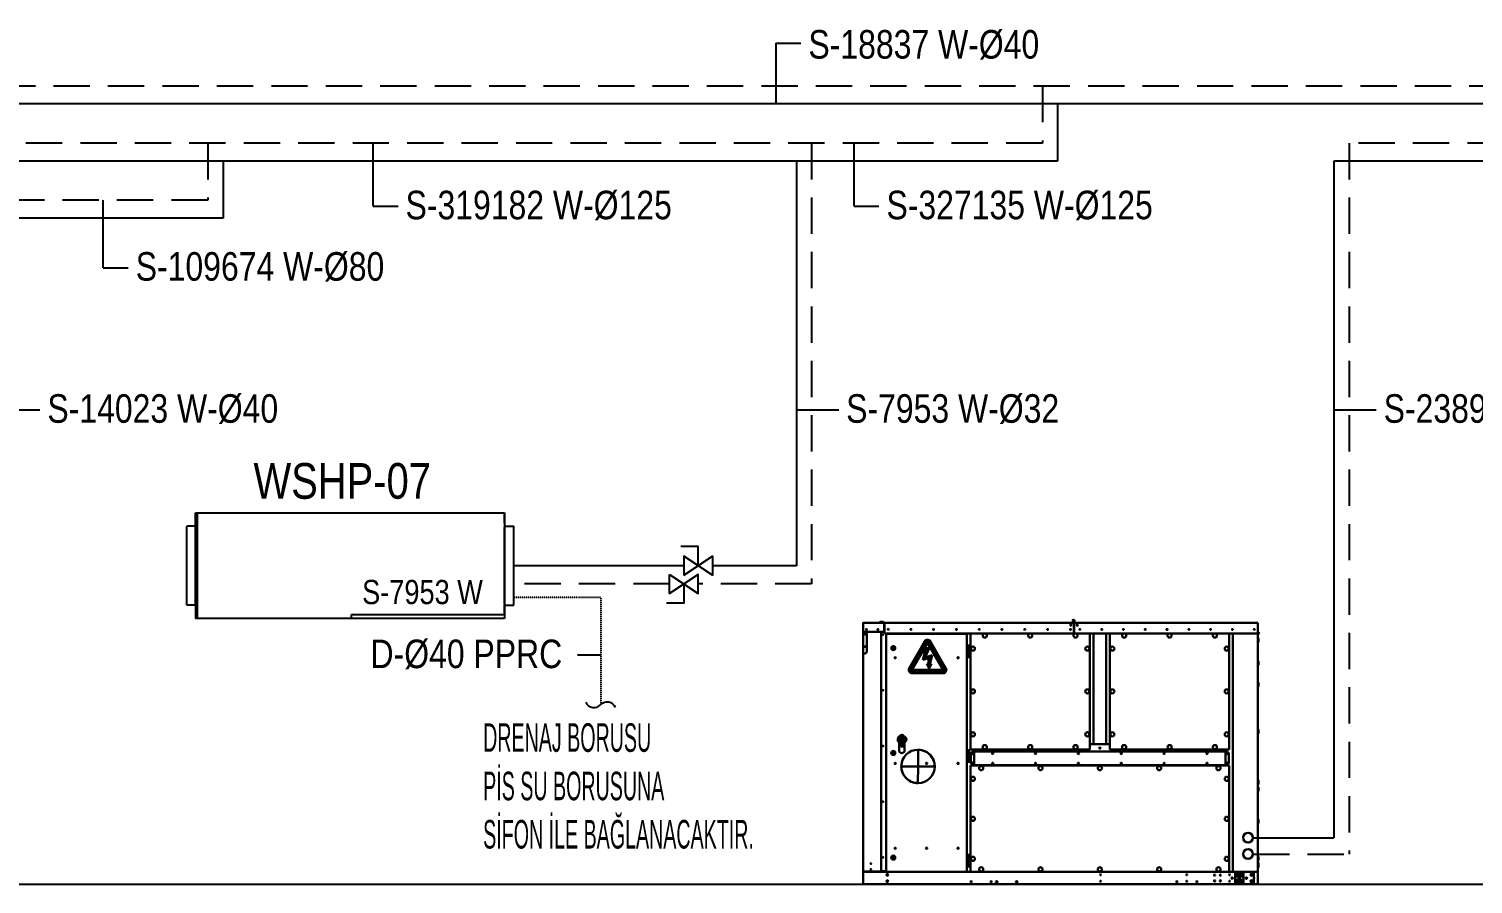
# Model space of a CAD drawing. Header units: centimetres. Extents: x 221889 to 261255, y -30032 to -21832.
# Drawn here: x 235938 to 236948, y -27625 to -27026 of the extents above; entities that cross this region are included whole.
import ezdxf
from ezdxf.enums import TextEntityAlignment as Align

# ---------------------------------------------------------------- set-up
doc = ezdxf.new("R2010")
doc.units = ezdxf.units.CM
doc.header["$LTSCALE"] = 0.2
doc.linetypes.add('DASHEDX2', pattern=[38.1, 25.4, -12.7])
doc.linetypes.add('Hidden', pattern=[0.714375, 0.47625, -0.238125])
doc.layers.get('0').update_dxf_attribs({"color": 252})
for name, color, linetype, lineweight in [('T-CIHAZ', 101, 'Continuous', 30), ('T-DRENAJ', 40, 'Hidden', 30), ('T-STEXT', 181, 'Continuous', 15), ('T-VANA', 135, 'Continuous', 25), ('T-WSHP-BORUSU', 30, 'Continuous', 30)]:
    doc.layers.add(name, color=color, linetype=linetype, lineweight=lineweight)
for name, color, linetype in [('T-DTEXT', 9, 'Continuous'), ('T-FC', 150, 'Continuous'), ('T-FC-NUMARA', 62, 'Continuous'), ('T-SOGUTMA-TOPLAMA', 120, 'Continuous'), ('T-TEXT', 85, 'Continuous')]:
    doc.layers.add(name, color=color, linetype=linetype)
doc.styles.add('ARIAL', font='arial.ttf')
doc.styles.add('GKM', font='ARIALN.TTF', dxfattribs={"width": 0.6, "height": 20})
doc.styles.add('LUCIDASANS', font='arial.ttf', dxfattribs={"width": 0.8})

# ---------------------------------------------------------------- blocks, each defined once
blk = doc.blocks.new('FANCOIL-DWD')
at = {"linetype": 'ByBlock', "ltscale": 100}
for p, q in [((-108.1, -71.5), (-108.1, -7)), ((-108.1, -7), (108.1, -7)), ((-106.8, -80.9), (-106.8, -7)), ((108.1, -7), (108.1, -80.9)), ((108.1, -14.1), (108.1, -7.7)), ((-114.3, -71.5), (-114.3, -16.4)), ((-108.1, -16.4), (-114.3, -16.4)), ((-114.3, -69.1), (-114.3, -18.8)), ((108.1, -16.4), (114.6, -16.4)), ((108.1, -71), (108.1, -16.9)), ((114.6, -71.5), (114.6, -16.4)), ((-108.1, -71.5), (-114.3, -71.5)), ((-108.1, -71.5), (-108.1, -80.9)), ((0.9, -80.9), (0.9, -78.2)), ((0.9, -78.2), (108.1, -78.2)), ((108.1, -78), (108.1, -71.5)), ((108.1, -71.5), (114.6, -71.5)), ((108.1, -80.9), (-108.1, -80.9))]:
    blk.add_line(p, q, dxfattribs=at)
blk = doc.blocks.new('Z1')
at = {"linetype": 'Continuous'}
blk.add_lwpolyline([(-5, 0), (-5, 6.7), (-11.1, 6.7)], dxfattribs=at)
blk.add_lwpolyline([(-10, -3.33), (0, 3.33), (0, -3.33), (-10, 3.33)], close=True, dxfattribs=at)
blk = doc.blocks.new('A$Cd0d47da3')
at = {"color": 252, "linetype": 'Continuous'}
for p, q in [((-2760, 1766), (-2760, 1830)), ((-2614, 1830), (-2760, 1830)), ((-2642, 1836), (-2646, 1830)), ((-2622, 1836), (-2642, 1836)), ((-2622, 1836), (-2617, 1830)), ((-2614, 1766), (-2614, 1830)), ((-2612, 1761), (-2612, 1830)), ((-1286, 1830), (-2612, 1830)), ((-1335, 1830), (-1335, 1830)), ((-1335, 1830), (-1288, 1830)), ((-1299, 1849), (-1287, 1851)), ((-1298, 1848), (-1299, 1849)), ((-1298, 1848), (-1287, 1850)), ((-1294, 1839), (-1294, 1845)), ((-1294, 1845), (-1288, 1845)), ((-1294, 1839), (-1288, 1839)), ((-1289, 1849), (-1289, 1851)), ((-1287, 1846), (-1287, 1832)), ((-1286, 1846), (-1287, 1846)), ((-1286, 1846), (-1286, 1832)), ((-1286, 1844), (-1285, 1844)), ((-1286, 1839), (-1285, 1839)), ((-1286, 1754), (-1286, 1830)), ((-1286, 1830), (-1285, 1830)), ((-1286, 1829), (-1285, 1829)), ((-1286, 1828), (-1285, 1828)), ((-1285, 1832), (-1285, 1848)), ((-1285, 1754), (-1285, 1830)), ((1, 1830), (-1285, 1830)), ((-1283, 1848), (-1283, 1832)), ((-1283, 1837), (-1283, 1846)), ((-1283, 1846), (-1283, 1846)), ((-1283, 1837), (-1283, 1837)), ((-1283, 1830), (-1235, 1830)), ((-1282, 1840), (-1282, 1844)), ((-1235, 1830), (-1235, 1830)), ((1, 1761), (1, 1830)), ((-2760, 1818), (-2761, 1818)), ((-2761, 1611), (-2761, 1818)), ((-2735, 1766), (-2760, 1766)), ((-2760, 1766), (-2614, 1766)), ((-2735, 1624), (-2735, 1766)), ((-2635, 90), (-2635, 1766)), ((-2620, 1746), (-2620, 1747)), ((-2614, 1790), (-2614, 1790)), ((-2614, 1789), (-2612, 1789)), ((-2612, 1778), (-2614, 1780)), ((-2612, 1762), (-2603, 1755)), ((-2603, 1754), (-2612, 1761)), ((-2603, 1755), (-2603, 1754)), ((-1286, 1755), (-2603, 1755)), ((-1286, 1754), (-2603, 1754)), ((-2600, 85), (-2600, 1752)), ((-2600, 1752), (-2035, 1752)), ((-2597, 1754), (-2597, 1752)), ((-2597, 1749), (-2597, 1752)), ((-2576, 1754), (-2576, 1752)), ((-2061, 1752), (-2061, 1754)), ((-2040, 1752), (-2040, 1754)), ((-2038, 1752), (-2038, 1749)), ((-2035, 1752), (-2035, 85)), ((-2010, 942), (-2010, 1754)), ((-2010, 1754), (-2007, 1754)), ((-1286, 1805), (-1285, 1805)), ((-1286, 1803), (-1285, 1803)), ((-1285, 1766), (-1286, 1766)), ((-1286, 1757), (-1285, 1757)), ((-8, 1755), (-1285, 1755)), ((-8, 1754), (-1285, 1754)), ((-1178, 1754), (-1175, 1754)), ((-1175, 942), (-1175, 1754)), ((-1150, 981), (-1150, 1754)), ((-1060, 1754), (-1060, 981)), ((-1035, 1754), (-1032, 1754)), ((-1035, 942), (-1035, 1754)), ((-203, 1754), (-200, 1754)), ((-200, 942), (-200, 1754)), ((-175, 86), (-175, 1754)), ((-8, 1755), (1, 1762)), ((1, 1761), (-8, 1754)), ((-8, 1755), (-8, 1754)), ((0, 85), (0, 1760)), ((4, 1721), (0, 1721)), ((11, 1754), (1, 1763)), ((2, 1765), (12, 1755)), ((5, 1762), (4, 1761)), ((4, 1721), (4, 1693)), ((5, 1720), (4, 1721)), ((5, 1720), (5, 1695)), ((5, 1719), (5, 1695)), ((12, 1755), (11, 1754)), ((-2745, 1614), (-2735, 1624)), ((-2555, 1654), (-2557, 1654)), ((-2557, 1650), (-2555, 1650)), ((-2543, 1654), (-2545, 1654)), ((-2545, 1650), (-2543, 1650)), ((-2442, 1497), (-2319, 1709)), ((-2322, 1707), (-2442, 1500)), ((-2441, 1492), (-2314, 1710)), ((-2317, 1710), (-2441, 1494)), ((-2441, 1505), (-2326, 1705)), ((-2312, 1711), (-2440, 1490)), ((-2439, 1510), (-2330, 1700)), ((-2438, 1489), (-2311, 1710)), ((-2311, 1706), (-2435, 1491)), ((-2432, 1492), (-2311, 1703)), ((-2311, 1699), (-2429, 1494)), ((-2426, 1496), (-2311, 1696)), ((-2311, 1692), (-2423, 1498)), ((-2420, 1499), (-2311, 1689)), ((-2322, 1653), (-2343, 1570)), ((-2343, 1573), (-2315, 1653)), ((-2313, 1653), (-2341, 1573)), ((-2338, 1576), (-2312, 1653)), ((-2317, 1653), (-2336, 1597)), ((-2310, 1653), (-2335, 1579)), ((-2332, 1581), (-2308, 1653)), ((-2306, 1653), (-2330, 1584)), ((-2330, 1620), (-2319, 1653)), ((-2300, 1653), (-2327, 1587)), ((-2326, 1589), (-2304, 1653)), ((-2321, 1653), (-2324, 1644)), ((-2300, 1653), (-2322, 1653)), ((-2302, 1653), (-2315, 1615)), ((-2311, 1710), (-2183, 1489)), ((-2186, 1491), (-2311, 1706)), ((-2311, 1703), (-2189, 1492)), ((-2192, 1494), (-2311, 1699)), ((-2311, 1696), (-2195, 1496)), ((-2198, 1498), (-2311, 1692)), ((-2311, 1689), (-2201, 1499)), ((-2181, 1490), (-2309, 1711)), ((-2307, 1710), (-2181, 1492)), ((-2180, 1494), (-2305, 1710)), ((-2305, 1640), (-2301, 1653)), ((-2302, 1709), (-2179, 1497)), ((-2179, 1500), (-2299, 1707)), ((-2295, 1705), (-2180, 1505)), ((-2292, 1700), (-2182, 1510)), ((-2020, 1671), (-2035, 1672)), ((-2035, 1631), (-2019, 1631)), ((-2031, 1591), (-2031, 1630)), ((-2019, 1670), (-2019, 1632)), ((-2018, 1591), (-2018, 1630)), ((4, 1693), (0, 1693)), ((5, 1695), (4, 1693)), ((-2760, 1614), (-2745, 1614)), ((-2343, 1571), (-2303, 1583)), ((-2343, 1570), (-2305, 1581)), ((-2299, 1586), (-2341, 1573)), ((-2338, 1576), (-2295, 1589)), ((-2292, 1592), (-2335, 1579)), ((-2333, 1581), (-2288, 1595)), ((-2284, 1598), (-2330, 1584)), ((-2327, 1587), (-2278, 1603)), ((-2327, 1587), (-2280, 1601)), ((-2316, 1543), (-2300, 1510)), ((-2305, 1538), (-2316, 1543)), ((-2300, 1514), (-2313, 1542)), ((-2311, 1540), (-2300, 1518)), ((-2300, 1522), (-2308, 1539)), ((-2306, 1538), (-2300, 1526)), ((-2305, 1538), (-2299, 1586)), ((-2301, 1585), (-2305, 1551)), ((-2305, 1565), (-2303, 1583)), ((-2305, 1582), (-2305, 1579)), ((-2305, 1538), (-2305, 1581)), ((-2300, 1530), (-2304, 1538)), ((-2297, 1588), (-2303, 1538)), ((-2302, 1538), (-2300, 1534)), ((-2301, 1538), (-2295, 1589)), ((-2293, 1591), (-2300, 1538)), ((-2300, 1510), (-2283, 1543)), ((-2300, 1514), (-2286, 1542)), ((-2288, 1540), (-2300, 1518)), ((-2300, 1522), (-2291, 1539)), ((-2294, 1538), (-2300, 1526)), ((-2300, 1530), (-2296, 1538)), ((-2298, 1538), (-2300, 1534)), ((-2298, 1538), (-2291, 1593)), ((-2289, 1594), (-2296, 1538)), ((-2294, 1538), (-2278, 1603)), ((-2294, 1538), (-2287, 1596)), ((-2283, 1543), (-2294, 1538)), ((-2285, 1597), (-2291, 1550)), ((-2288, 1564), (-2283, 1599)), ((-2281, 1600), (-2284, 1578)), ((-2281, 1592), (-2279, 1602)), ((-2030, 1590), (-2019, 1590)), ((0, 1561), (4, 1561)), ((4, 1561), (0, 1561)), ((4, 1533), (0, 1533)), ((4, 1561), (5, 1559)), ((5, 1560), (4, 1561)), ((4, 1561), (4, 1533)), ((5, 1534), (4, 1533)), ((5, 1560), (5, 1559)), ((5, 1559), (5, 1534)), ((5, 1559), (5, 1535)), ((-2438, 1489), (-2183, 1489)), ((-2183, 1487), (-2438, 1487)), ((-2437, 1485), (-2184, 1485)), ((-2186, 1491), (-2435, 1491)), ((-2186, 1484), (-2435, 1484)), ((-2433, 1482), (-2188, 1482)), ((-2432, 1492), (-2189, 1492)), ((-2191, 1480), (-2430, 1480)), ((-2192, 1494), (-2429, 1494)), ((-2426, 1496), (-2195, 1496)), ((-2426, 1478), (-2195, 1478)), ((-2198, 1498), (-2423, 1498)), ((-2420, 1499), (-2201, 1499)), ((-2420, 1499), (-2201, 1499)), ((-2420, 1477), (-2201, 1477)), ((1, 1418), (0, 1418)), ((1, 1418), (1, 1411)), ((-2620, 1356), (-2620, 1357)), ((1, 1413), (0, 1413)), ((0, 1411), (4, 1411)), ((4, 1383), (0, 1383)), ((1, 1378), (0, 1378)), ((1, 1383), (4, 1383)), ((1, 1383), (1, 1378)), ((4, 1411), (5, 1410)), ((4, 1411), (4, 1383)), ((5, 1385), (4, 1383)), ((4, 1383), (5, 1384)), ((5, 1410), (5, 1385)), ((5, 1409), (5, 1385)), ((5, 1385), (5, 1384)), ((-2510, 1012), (-2510, 1010)), ((-2501, 1042), (-2501, 1040)), ((-2501, 1042), (-2501, 1040)), ((-2501, 1041), (-2501, 1041)), ((-2501, 1041), (-2501, 1040)), ((-2500, 1043), (-2500, 1042)), ((-2500, 1043), (-2500, 1043)), ((-2500, 1040), (-2500, 1042)), ((-2500, 1041), (-2500, 1040)), ((-2500, 1041), (-2500, 1040)), ((-2500, 1041), (-2500, 1041)), ((-2498, 1027), (-2500, 1032)), ((-2499, 1043), (-2499, 1043)), ((-2499, 1041), (-2499, 1040)), ((-2499, 1041), (-2499, 1041)), ((-2498, 964), (-2498, 1028)), ((-2497, 1044), (-2497, 1043)), ((-2497, 1044), (-2497, 1043)), ((-2497, 1041), (-2497, 1041)), ((-2497, 1041), (-2497, 1041)), ((-2496, 1044), (-2496, 1043)), ((-2496, 1041), (-2496, 1043)), ((-2496, 1043), (-2496, 1043)), ((-2496, 1042), (-2496, 1041)), ((-2496, 1042), (-2496, 1041)), ((-2495, 1044), (-2495, 1042)), ((-2495, 1043), (-2495, 1042)), ((-2495, 1042), (-2495, 1043)), ((-2495, 1043), (-2495, 1043)), ((-2493, 1042), (-2493, 1044)), ((-2492, 1042), (-2492, 1044)), ((-2488, 1043), (-2488, 1043)), ((-2487, 1044), (-2487, 1044)), ((-2486, 1044), (-2486, 1041)), ((-2485, 1044), (-2485, 1041)), ((-2483, 1027), (-2481, 1032)), ((-2482, 964), (-2482, 1028)), ((-2481, 1042), (-2481, 1041)), ((-2480, 1043), (-2480, 1042)), ((-2471, 1010), (-2471, 1012)), ((-2461, 1020), (-2462, 1020)), ((-2462, 1020), (-2460, 1020)), ((-2460, 1020), (-2462, 1020)), ((-2461, 1019), (-2462, 1019)), ((-2461, 1019), (-2462, 1019)), ((-2460, 1021), (-2461, 1021)), ((-2461, 1021), (-2460, 1021)), ((-2461, 1021), (-2461, 1021)), ((-2461, 1020), (-2461, 1020)), ((-2461, 1018), (-2461, 1018)), ((-2461, 1017), (-2461, 1017)), ((-2460, 1016), (-2461, 1016)), ((-2461, 1016), (-2461, 1016)), ((-2461, 1015), (-2459, 1015)), ((-2460, 1015), (-2461, 1015)), ((-2461, 1013), (-2458, 1013)), ((-2461, 1012), (-2458, 1012)), ((-2459, 1020), (-2460, 1020)), ((-2459, 1015), (-2460, 1015)), ((-2460, 1014), (-2459, 1014)), ((-2459, 1014), (-2460, 1014)), ((-2460, 1014), (-2460, 1014)), ((-2459, 1019), (-2459, 1019)), ((-2459, 1018), (-2459, 1018)), ((-2458, 1017), (-2459, 1017)), ((-2458, 1016), (-2459, 1016)), ((-2458, 1015), (-2459, 1015)), ((-2459, 1015), (-2459, 1015)), ((-2459, 1014), (-2459, 1014)), ((-2458, 1011), (-2459, 1011)), ((0, 1082), (4, 1082)), ((4, 1082), (0, 1082)), ((4, 1054), (0, 1054)), ((4, 1082), (5, 1080)), ((5, 1081), (4, 1082)), ((4, 1082), (4, 1054)), ((5, 1055), (4, 1054)), ((5, 1081), (5, 1080)), ((5, 1080), (5, 1055)), ((5, 1080), (5, 1056)), ((-2620, 966), (-2620, 967)), ((-2555, 920), (-2557, 920)), ((-2557, 917), (-2555, 917)), ((-2543, 920), (-2545, 920)), ((-2545, 917), (-2543, 917)), ((-2510, 1010), (-2510, 937)), ((-2498, 964), (-2482, 964)), ((-2471, 1010), (-2471, 937)), ((-2458, 1007), (-2461, 1007)), ((-2459, 1006), (-2461, 1006)), ((-2377, 940), (-2377, 824)), ((-2377, 940), (-2377, 824)), ((-2020, 937), (-2035, 939)), ((-2019, 936), (-2019, 899)), ((-2007, 945), (-2010, 945)), ((-1175, 942), (-2010, 942)), ((-1999, 926), (-2008, 917)), ((-2008, 844), (-2008, 917)), ((-1999, 926), (-1984, 926)), ((-1998, 914), (-1998, 911)), ((-1985, 942), (-1985, 926)), ((-1984, 928), (-1984, 942)), ((-1984, 928), (-225, 928)), ((-1984, 928), (-1984, 926)), ((-1984, 834), (-1984, 926)), ((-1175, 945), (-1178, 945)), ((-1175, 980), (-1149, 980)), ((-1061, 980), (-1149, 980)), ((-1149, 980), (-1149, 980)), ((-1061, 980), (-1061, 980)), ((-1061, 980), (-1035, 980)), ((-1032, 945), (-1035, 945)), ((-200, 942), (-1035, 942)), ((-225, 942), (-225, 928)), ((-225, 926), (-225, 942)), ((-225, 928), (-225, 926)), ((-225, 926), (-211, 926)), ((-225, 926), (-225, 834)), ((-202, 917), (-211, 926)), ((-200, 945), (-203, 945)), ((-202, 917), (-202, 844)), ((-2377, 824), (-2494, 824)), ((-2377, 824), (-2494, 824)), ((-2377, 824), (-2378, 707)), ((-2377, 824), (-2378, 707)), ((-2377, 824), (-2261, 823)), ((-2377, 824), (-2261, 823)), ((-2035, 898), (-2019, 898)), ((-2031, 858), (-2031, 897)), ((-2030, 857), (-2019, 857)), ((-2018, 858), (-2018, 897)), ((-2010, 830), (-200, 830)), ((-2010, 85), (-2010, 830)), ((-2010, 827), (-2007, 827)), ((-2008, 844), (-1999, 834)), ((-1999, 834), (-1984, 834)), ((-1998, 850), (-1998, 847)), ((-1985, 834), (-1985, 830)), ((-1984, 833), (-1984, 834)), ((-225, 833), (-1984, 833)), ((-1984, 830), (-1984, 833)), ((-1983, 834), (-1983, 833)), ((-1983, 833), (-226, 833)), ((-226, 834), (-226, 833)), ((-211, 834), (-225, 834)), ((-225, 833), (-225, 834)), ((-225, 830), (-225, 834)), ((-225, 830), (-225, 833)), ((-211, 834), (-202, 844)), ((-203, 827), (-200, 827)), ((-200, 85), (-200, 830)), ((4, 727), (0, 727)), ((5, 726), (4, 727)), ((4, 727), (4, 699)), ((5, 726), (5, 701)), ((5, 725), (5, 701)), ((4, 699), (0, 699)), ((0, 679), (4, 679)), ((0, 651), (4, 651)), ((4, 651), (0, 651)), ((5, 701), (4, 699)), ((4, 679), (5, 678)), ((4, 679), (4, 651)), ((5, 653), (4, 651)), ((4, 651), (5, 652)), ((5, 678), (5, 653)), ((5, 677), (5, 653)), ((5, 653), (5, 652)), ((-2620, 576), (-2620, 577)), ((0, 454), (4, 454)), ((0, 426), (4, 426)), ((4, 426), (0, 426)), ((4, 454), (5, 453)), ((4, 454), (4, 426)), ((5, 428), (4, 426)), ((4, 426), (5, 427)), ((5, 453), (5, 428)), ((5, 452), (5, 428)), ((5, 428), (5, 427)), ((-2020, 204), (-2035, 205)), ((-2019, 203), (-2019, 165)), ((-2709, 145), (-2709, 141)), ((-2709, 144), (-2708, 144)), ((-2709, 105), (-2709, 101)), ((-2709, 104), (-2708, 104)), ((-2708, 141), (-2708, 144)), ((-2708, 101), (-2708, 104)), ((-2704, 144), (-2704, 143)), ((-2704, 104), (-2704, 103)), ((-2620, 186), (-2620, 187)), ((-2555, 187), (-2557, 187)), ((-2557, 183), (-2555, 183)), ((-2543, 187), (-2545, 187)), ((-2545, 183), (-2543, 183)), ((-2035, 164), (-2019, 164)), ((-2031, 124), (-2031, 163)), ((-2030, 123), (-2019, 123)), ((-2018, 124), (-2018, 163)), ((0, 194), (4, 194)), ((0, 166), (4, 166)), ((4, 166), (0, 166)), ((0, 150), (4, 150)), ((0, 115), (4, 115)), ((4, 194), (5, 193)), ((4, 194), (4, 166)), ((5, 168), (4, 166)), ((4, 166), (5, 167)), ((4, 150), (5, 149)), ((4, 115), (4, 150)), ((4, 115), (5, 115)), ((5, 193), (5, 168)), ((5, 192), (5, 168)), ((5, 168), (5, 167)), ((5, 115), (5, 149)), ((-2638, 87), (-2761, 87)), ((-2761, 86), (-2610, 86)), ((-2761, 85), (-2610, 85)), ((-2641, 86), (-2641, 85)), ((-2638, 90), (-2600, 90)), ((-2638, 87), (-2638, 89)), ((-2636, 86), (-2636, 85)), ((-2620, 90), (-2623, 90)), ((-2623, 87), (-2623, 90)), ((-2623, 88), (-2610, 88)), ((-2623, 88), (-2620, 88)), ((-2623, 87), (-2611, 87)), ((-2623, 86), (-2623, 87)), ((-2620, 88), (-2620, 90)), ((-2618, 86), (-2618, 87)), ((-2610, 88), (-2610, 90)), ((-2610, 89), (-2609, 89)), ((-2610, 88), (-2609, 88)), ((-2610, 87), (-2610, 87)), ((-2610, 85), (-2600, 85)), ((-2609, 89), (-2609, 90)), ((-2608, 88), (-2609, 88)), ((-2608, 90), (-2608, 88)), ((-2607, 90), (-2607, 88)), ((-2607, 87), (-2607, 88)), ((-2607, 87), (-2607, 87)), ((-2606, 87), (-2607, 87)), ((-2606, 87), (-2606, 90)), ((-2606, 87), (-2606, 86)), ((-2600, 85), (0, 85)), ((-2597, 85), (-2597, 88)), ((-2038, 88), (-2038, 85)), ((-2007, 88), (-2010, 88)), ((-2010, 18), (-2005, 21)), ((-2010, 13), (-2010, 18)), ((-2005, 10), (-2010, 13)), ((-2005, 21), (-2000, 18)), ((-2000, 13), (-2005, 10)), ((-2000, 18), (-2000, 13)), ((-1870, 18), (-1865, 21)), ((-1870, 13), (-1870, 18)), ((-1865, 10), (-1870, 13)), ((-1865, 21), (-1860, 18)), ((-1860, 13), (-1865, 10)), ((-1860, 18), (-1860, 13)), ((-1827, 21), (-1832, 18)), ((-1827, 21), (-1832, 18)), ((-1832, 18), (-1832, 13)), ((-1832, 18), (-1832, 13)), ((-1832, 13), (-1827, 10)), ((-1832, 13), (-1827, 10)), ((-1823, 18), (-1827, 21)), ((-1822, 18), (-1827, 21)), ((-1827, 10), (-1823, 13)), ((-1827, 10), (-1822, 13)), ((-1823, 13), (-1823, 18)), ((-1822, 13), (-1822, 18)), ((-1687, 21), (-1692, 18)), ((-1687, 21), (-1692, 18)), ((-1692, 18), (-1692, 13)), ((-1692, 18), (-1692, 13)), ((-1692, 13), (-1687, 10)), ((-1692, 13), (-1687, 10)), ((-1683, 18), (-1687, 21)), ((-1682, 18), (-1687, 21)), ((-1687, 10), (-1683, 13)), ((-1687, 10), (-1682, 13)), ((-1683, 13), (-1683, 18)), ((-1682, 13), (-1682, 18)), ((-567, 21), (-572, 18)), ((-572, 18), (-572, 13)), ((-572, 13), (-567, 10)), ((-562, 18), (-567, 21)), ((-567, 10), (-562, 13)), ((-562, 13), (-562, 18)), ((-427, 21), (-432, 18)), ((-432, 18), (-432, 13)), ((-432, 13), (-427, 10)), ((-422, 18), (-427, 21)), ((-427, 10), (-422, 13)), ((-422, 13), (-422, 18)), ((-200, 88), (-203, 88)), ((-182, 47), (-185, 42)), ((-182, 47), (-185, 42)), ((-185, 42), (-182, 37)), ((-185, 42), (-182, 38)), ((-177, 47), (-182, 47)), ((-177, 47), (-182, 47)), ((-182, 38), (-177, 38)), ((-182, 37), (-177, 37)), ((-174, 42), (-177, 47)), ((-174, 42), (-177, 47)), ((-177, 38), (-174, 42)), ((-177, 37), (-174, 42)), ((-175, 86), (-174, 86)), ((-174, 85), (-174, 86)), ((-134, 77), (-159, 77)), ((-159, 77), (-159, 7)), ((-159, 7), (-134, 7)), ((-156, 66), (-149, 70)), ((-156, 59), (-156, 67)), ((-149, 55), (-156, 59)), ((-156, 26), (-149, 30)), ((-156, 19), (-156, 27)), ((-149, 15), (-156, 19)), ((-150, 71), (-143, 66)), ((-150, 31), (-143, 26)), ((-143, 59), (-149, 55)), ((-143, 19), (-149, 15)), ((-143, 66), (-143, 59)), ((-143, 26), (-143, 19)), ((-134, 77), (-124, 77)), ((-134, 7), (-134, 77)), ((-134, 67), (-124, 67)), ((-134, 17), (-124, 17)), ((-134, 7), (-124, 7)), ((-129, 77), (-129, 7)), ((-124, 77), (-99, 77)), ((-124, 7), (-124, 77)), ((-124, 7), (-99, 7)), ((-116, 66), (-109, 70)), ((-116, 59), (-116, 67)), ((-109, 55), (-116, 59)), ((-116, 26), (-109, 30)), ((-116, 19), (-116, 27)), ((-109, 15), (-116, 19)), ((-110, 71), (-103, 66)), ((-110, 31), (-103, 26)), ((-103, 59), (-109, 55)), ((-103, 19), (-109, 15)), ((-103, 66), (-103, 59)), ((-103, 26), (-103, 19)), ((-99, 7), (-99, 77)), ((-82, 47), (-85, 42)), ((-82, 47), (-85, 42)), ((-85, 42), (-82, 37)), ((-85, 42), (-82, 38)), ((-77, 47), (-82, 47)), ((-77, 47), (-82, 47)), ((-82, 38), (-77, 38)), ((-82, 37), (-77, 37)), ((-74, 42), (-77, 47)), ((-74, 42), (-77, 47)), ((-77, 38), (-74, 42)), ((-77, 37), (-74, 42)), ((-27, 0), (-27, 85)), ((-26, 47), (-26, 37)), ((-2, 85), (-2, 87))]:
    blk.add_line(p, q, dxfattribs=at)
blk.add_lwpolyline([(1, 1830), (-2760, 1830), (-2760, 1644), (-2761, 1644), (-2761, 0), (0, 0)], close=True)
for points in [[(-2261, 823), (-2377, 824), (-2377, 940), (-2365, 940), (-2353, 938), (-2341, 935), (-2330, 930), (-2319, 925), (-2309, 918), (-2299, 910), (-2290, 902), (-2283, 892), (-2276, 882), (-2271, 871), (-2266, 859), (-2263, 848), (-2261, 836), (-2261, 823)], [(-2378, 707), (-2390, 708), (-2402, 710), (-2414, 713), (-2425, 717), (-2436, 723), (-2446, 730), (-2456, 737), (-2464, 746), (-2472, 755), (-2479, 766), (-2484, 777), (-2488, 788), (-2492, 800), (-2493, 812), (-2494, 824), (-2377, 824), (-2378, 707)]]:
    blk.add_lwpolyline(points, dxfattribs=at)
for centre, radius in [((-2747, 1751), 3.45), ((-2747, 1751), 2.6), ((-2738, 1783), 3.45), ((-2738, 1784), 2.6), ((-2658, 1783), 3.45), ((-2658, 1784), 2.6), ((-2622, 1747), 2.6), ((-2586, 1783), 3.45), ((-2586, 1783), 2.6), ((-2427, 1783), 3.45), ((-2427, 1783), 2.6), ((-2268, 1783), 3.45), ((-2268, 1783), 2.6), ((-2108, 1783), 3.45), ((-2108, 1783), 2.6), ((-1949, 1783), 3.45), ((-1949, 1783), 2.6), ((-1790, 1783), 3.45), ((-1790, 1783), 2.6), ((-1630, 1783), 3.45), ((-1630, 1783), 2.6), ((-1471, 1783), 3.45), ((-1471, 1783), 2.6), ((-1311, 1783), 3.45), ((-1311, 1783), 2.6), ((-1308, 1813), 4.5), ((-1308, 1813), 1.75), ((-1263, 1813), 4.5), ((-1263, 1813), 1.75), ((-1245, 1783), 3.45), ((-1245, 1783), 2.6), ((-1092, 1783), 3.45), ((-1092, 1783), 2.6), ((-940, 1783), 3.45), ((-940, 1783), 2.6), ((-787, 1783), 3.45), ((-787, 1783), 2.6), ((-635, 1783), 3.45), ((-635, 1783), 2.6), ((-482, 1783), 3.45), ((-482, 1783), 2.6), ((-330, 1783), 3.45), ((-330, 1783), 2.6), ((-177, 1783), 3.45), ((-177, 1783), 2.6), ((-25, 1783), 3.45), ((-25, 1783), 2.6), ((-2747, 1663), 3.45), ((-2747, 1663), 2.6), ((-2550, 1652), 14), ((-2550, 1652), 12.5), ((-2550, 1652), 2.25), ((-1993, 1649), 14.5), ((-1192, 1649), 14.5), ((-1018, 1649), 14.5), ((-217, 1649), 14.5), ((-2537, 1585), 4.5), ((-2537, 1585), 1.75), ((-2317, 1585), 4.5), ((-2317, 1585), 1.75), ((-2097, 1585), 4.5), ((-2097, 1585), 1.75), ((-2622, 1357), 2.6), ((-1993, 1349), 14.5), ((-1192, 1349), 14.5), ((-1018, 1349), 14.5), ((-217, 1349), 14.5), ((-1993, 1049), 14.5), ((-1192, 1049), 14.5), ((-1018, 1049), 14.5), ((-217, 1049), 14.5), ((-2622, 967), 2.6), ((-2550, 918), 14), ((-2550, 918), 12.5), ((-2550, 918), 2.25), ((-1999, 912), 4.5), ((-1999, 912), 1.75), ((-1910, 959), 14.5), ((-1855, 915), 4.5), ((-1855, 915), 1.75), ((-1592, 959), 14.5), ((-1555, 915), 4.5), ((-1555, 915), 1.75), ((-1275, 959), 14.5), ((-1255, 915), 4.5), ((-1255, 915), 1.75), ((-1105, 952), 4.5), ((-1105, 952), 1.75), ((-955, 915), 4.5), ((-955, 915), 1.75), ((-935, 959), 14.5), ((-655, 915), 4.5), ((-655, 915), 1.75), ((-617, 959), 14.5), ((-355, 915), 4.5), ((-355, 915), 1.75), ((-300, 959), 14.5), ((-211, 912), 4.5), ((-211, 912), 1.75), ((-2537, 845), 4.5), ((-2537, 845), 1.75), ((-2317, 845), 4.5), ((-2317, 845), 1.75), ((-2097, 845), 4.5), ((-2097, 845), 1.75), ((-1999, 848), 4.5), ((-1999, 848), 1.75), ((-1935, 812), 14.5), ((-1855, 845), 4.5), ((-1855, 845), 1.75), ((-1555, 845), 4.5), ((-1555, 845), 1.75), ((-1520, 812), 14.5), ((-1255, 845), 4.5), ((-1255, 845), 1.75), ((-1105, 812), 14.5), ((-955, 845), 4.5), ((-955, 845), 1.75), ((-690, 812), 14.5), ((-655, 845), 4.5), ((-655, 845), 1.75), ((-355, 845), 4.5), ((-355, 845), 1.75), ((-275, 812), 14.5), ((-211, 848), 4.5), ((-211, 848), 1.75), ((-1993, 737), 14.5), ((-217, 737), 14.5), ((-2622, 577), 2.6), ((-1993, 457), 14.5), ((-217, 457), 14.5), ((-68, 325), 34), ((-2537, 251), 4.5), ((-2537, 251), 1.75), ((-2317, 251), 4.5), ((-2317, 251), 1.75), ((-2097, 251), 4.5), ((-2097, 251), 1.75), ((-68, 210), 34), ((-2707, 143), 2.6), ((-2707, 103), 2.6), ((-2622, 187), 2.6), ((-2550, 185), 14), ((-2550, 185), 12.5), ((-2550, 185), 2.25), ((-1993, 177), 14.5), ((-1935, 103), 14.5), ((-1520, 103), 14.5), ((-1105, 103), 14.5), ((-690, 103), 14.5), ((-275, 103), 14.5), ((-217, 177), 14.5), ((-2592, 65), 6.45), ((-2592, 20), 6.45), ((-2592, 65), 2.5), ((-2592, 20), 2.5), ((-1827, 15), 4), ((-1827, 15), 3.25), ((-1687, 15), 4), ((-1687, 15), 3.25), ((-1100, 65), 3.45), ((-1100, 20), 3.45), ((-497, 65), 3.45), ((-497, 20), 3.45), ((-302, 62), 4.25), ((-302, 22), 4.25), ((-262, 62), 4.25), ((-262, 22), 4.25), ((-197, 65), 3.45), ((-197, 20), 3.45), ((-179, 42), 4), ((-179, 42), 3.25), ((-149, 62), 9), ((-149, 22), 9), ((-109, 62), 9), ((-109, 22), 9), ((-79, 42), 4), ((-79, 42), 3.25), ((-44, 65), 6.45), ((-44, 20), 6.45), ((-44, 65), 2.5), ((-44, 20), 2.5)]:
    blk.add_circle(centre, radius, dxfattribs=at)
for centre, radius, start, end in [((-2642, 1835), 1, 90, 143.7911), ((-2622, 1835), 1, 36.2089, 90), ((-1289, 1832), 1.75, 270, 0), ((-1288, 1844), 0.9, 39.7986, 90), ((-1288, 1840), 0.9, 270, 320.2014), ((-1287, 1848), 3.25, 0, 100), ((-1287, 1848), 1.75, 0, 100), ((-1289, 1832), 3.25, 327.399, 0), ((-1282, 1832), 3.25, 180, 212.601), ((-1295, 1842), 12.7, 7.8906, 20.6716), ((-1295, 1842), 12.7, 339.3284, 352.1094), ((-1282, 1832), 1.75, 180, 270), ((-2622, 1746), 2.6, 0, 180), ((-2614, 1792), 1.75, 270, 0), ((-2614, 1792), 3.25, 279.2698, 302.601), ((-1910, 1740), 14.5, 96.8611, 83.1389), ((-1592, 1740), 14.5, 96.8611, 83.1389), ((-1275, 1740), 14.5, 96.8611, 83.1389), ((-1288, 1806), 2.16, 320.4679, 358.2753), ((-1283, 1806), 2.16, 181.7247, 219.5321), ((-935, 1740), 14.5, 96.8611, 83.1389), ((-617, 1740), 14.5, 96.8611, 83.1389), ((-300, 1740), 14.5, 96.8611, 83.1389), ((3, 1766), 1.75, 180, 225), ((5, 1719), 0.3, 0, 45.1377), ((-2550, 1652), 7.5, 166.5066, 193.4934), ((-2550, 1652), 5, 20.4873, 159.5127), ((-2550, 1652), 5, 200.4873, 339.5127), ((-2550, 1652), 7.5, 346.5066, 13.4934), ((-2311, 1689), 21.9, 29.9998, 149.9997), ((-2020, 1670), 1, 0, 82.6476), ((-2020, 1632), 1, 270, 0), ((5, 1695), 0.3, 314.8623, 0), ((5, 1695), 0.3, 314.8623, 0), ((5, 1559), 0.3, 360, 45.1377), ((5, 1559), 0.3, 360, 45.1377), ((5, 1535), 0.3, 314.8623, 0), ((-2420, 1499), 21.9, 149.9997, 270), ((-2201, 1499), 21.9, 270, 29.9998), ((-2622, 1356), 2.6, 0, 180), ((5, 1409), 0.3, 360, 45.1377), ((5, 1385), 0.3, 314.8623, 0), ((5, 1385), 0.3, 314.8623, 0), ((-2490, 1012), 29.1, 313.1061, 226.8939), ((-2490, 1012), 26.6, 318.3953, 221.6047), ((-2375, 983), 140, 154.946, 155.1081), ((-2407, 988), 108, 149.991, 150.1683), ((-2490, 1012), 22.1, 63.8187, 116.1813), ((-2490, 1012), 21.6, 63.8187, 116.1813), ((-2490, 1012), 32.3, 102.4982, 104.9295), ((-2490, 1012), 32, 102.6307, 105.0889), ((-2490, 1012), 30.1, 103.4638, 106.092), ((-2490, 1012), 29.7, 103.6179, 106.2777), ((-2490, 1012), 17.5, 116.1813, 117.1645), ((-2398, 978), 117, 146.8845, 147.034), ((-2342, 959), 174, 151.3362, 151.4506), ((-2490, 1012), 32.3, 84.6784, 95.3216), ((-2490, 1012), 29.7, 93.8572, 95.7913), ((-2490, 1012), 32, 84.6227, 93.5819), ((-2490, 1012), 31.3, 85.7233, 93.6649), ((-2490, 1012), 31, 85.677, 93.7045), ((-2490, 1012), 32.3, 71.3697, 82.3011), ((-2490, 1012), 29.7, 79.6659, 81.6192), ((-2490, 1012), 32, 71.1681, 80.4096), ((-2490, 1012), 31.3, 72.0041, 80.1858), ((-2490, 1012), 31, 71.8032, 80.0788), ((-2490, 1012), 17.5, 62.8355, 63.8187), ((-2490, 1012), 30.1, 9.5732, 12.1608), ((-2490, 1012), 29.7, 9.6818, 12.2995), ((-2490, 1012), 29.7, 0, 1.9275), ((-2526, 886), 150, 63.7506, 63.8948), ((-2519, 923), 114, 58.5256, 58.6869), ((-2531, 912), 125, 55.4627, 55.5977), ((-2490, 1012), 32.3, 8.8923, 11.2914), ((-2490, 1012), 32, 8.9858, 11.4107), ((-2490, 1012), 32.3, 359.1143, 1.7716), ((5, 1080), 0.3, 360, 45.1377), ((5, 1080), 0.3, 360, 45.1377), ((5, 1056), 0.3, 314.8623, 0), ((-2622, 966), 2.6, 0, 180), ((-2550, 918), 7.5, 166.5066, 193.4934), ((-2550, 918), 5, 20.4873, 159.5127), ((-2550, 918), 5, 200.4873, 339.5127), ((-2550, 918), 7.5, 346.5066, 13.4934), ((-2490, 937), 19.8, 180, 0), ((-2377, 824), 117, 89.833, 179.833), ((-2490, 1012), 29.7, 349.0122, 351.9437), ((-2490, 1012), 32.3, 349.9104, 351.7048), ((-2377, 824), 117, 359.833, 89.833), ((-2020, 936), 1, 0, 82.6476), ((-1986, 921), 5.52, 57.8681, 60.6435), ((-224, 921), 5.52, 119.3565, 122.1319), ((-2377, 824), 117, 179.833, 269.833), ((-2377, 824), 117, 269.833, 359.833), ((-2020, 899), 1, 270, 0), ((-1984, 834), 1.32, 270.0001, 271.1879), ((-225, 834), 1.32, 268.8122, 269.9999), ((5, 725), 0.3, 0, 45.1377), ((5, 701), 0.3, 314.8623, 0), ((5, 701), 0.3, 314.8623, 0), ((5, 677), 0.3, 360, 45.1377), ((5, 653), 0.3, 314.8623, 0), ((5, 653), 0.3, 314.8623, 0), ((-2622, 576), 2.6, 0, 180), ((5, 452), 0.3, 360, 45.1377), ((5, 428), 0.3, 314.8623, 0), ((5, 428), 0.3, 314.8623, 0), ((-2020, 203), 1, 0, 82.6476), ((-2622, 186), 2.6, 0, 180), ((-2550, 185), 7.5, 166.5066, 193.4934), ((-2550, 185), 5, 20.4873, 159.5127), ((-2550, 185), 5, 200.4873, 339.5127), ((-2550, 185), 7.5, 346.5066, 13.4934), ((-2020, 165), 1, 270, 0), ((5, 192), 0.3, 360, 45.1377), ((5, 168), 0.3, 314.8623, 0), ((5, 168), 0.3, 314.8623, 0), ((-2638, 90), 1.32, 90, 180), ((-2611, 89), 1.16, 270, 0), ((-2610, 88), 3.25, 270, 0), ((-2611, 89), 2.16, 280.8347, 350), ((-2610, 88), 1.75, 270, 0), ((-2605, 87), 1.73, 180, 270), ((-2605, 87), 0.93, 180, 218.1377), ((-149, 62), 6.5, 120.6958, 59.3042), ((-149, 22), 6.5, 120.6958, 59.3042), ((-149, 62), 6.5, 60.6958, 119.3042), ((-149, 22), 6.5, 60.6958, 119.3042), ((-109, 62), 6.5, 120.6958, 59.3042), ((-109, 22), 6.5, 120.6958, 59.3042), ((-109, 62), 6.5, 60.6958, 119.3042), ((-109, 22), 6.5, 60.6958, 119.3042)]:
    blk.add_arc(centre, radius, start, end, dxfattribs=at)
for centre, major_axis, ratio, start_param, end_param in [((-2030, 1630), (1, 0), 0.99529, 1.570796, 3.141593), ((-2019, 1630), (1, 0), 0.99529, 0, 1.570796), ((-2030, 1591), (0.61, 0.808), 0.987183, -4.05959, -2.501199), ((-2019, 1591), (-0.61, 0.808), 0.987183, -3.781986, -2.223595), ((-2477, 1012), (39.9, 0), 0.942618, 2.189837, 2.2105), ((-2443, 1012), (70.3, 0), 0.744387, 2.527081, 2.53535), ((-2518, 1012), (41.7, 0), 0.744387, 1.141779, 1.150551), ((-2500, 1012), (30, 0), 0.942618, 1.565207, 1.587464), ((-2482, 1012), (35.7, 0), 0.974914, 2.06516, 2.081126), ((-2488, 1012), (33, 0), 0.997768, 1.895384, 1.922111), ((-2485, 1012), (34.8, 0), 0.985968, 2.015755, 2.037095), ((-2466, 1012), (48.9, 0), 0.865556, 2.339573, 2.34911), ((-2492, 1012), (29.3, 0), 0.997768, 1.790141, 1.819375), ((-2497, 1012), (29.6, 0), 0.974914, 1.652536, 1.669507), ((-2507, 1012), (34, 0), 0.865557, 1.34753, 1.357571), ((-2495, 1012), (29.1, 0), 0.985968, 1.719782, 1.743017), ((-2488, 1012), (32.9, 0), 0.99651, 1.913967, 1.935545), ((-2493, 1012), (29.6, 0), 0.99651, 1.770419, 1.793473), ((-2496, 1012), (32.2, 0), 0.985968, 1.574894, 1.595628), ((-2493, 1012), (32, 0), 0.997768, 1.696935, 1.723214), ((-2493, 1012), (31.6, 0), 0.99651, 1.687709, 1.708946), ((-2498, 1012), (32.1, 0), 0.974914, 1.529704, 1.54527), ((-2483, 1012), (33.2, 0), 0.974914, 1.980596, 1.997089), ((-2488, 1012), (30.3, 0), 0.997768, 1.844263, 1.872914), ((-2485, 1012), (31.7, 0), 0.985968, 1.918184, 1.940644), ((-2488, 1012), (30.9, 0), 0.99651, 1.863634, 1.886273), ((-2502, 1012), (34.1, 0), 0.942618, 1.37725, 1.397106), ((-2510, 1012), (38.6, 0), 0.865556, 1.204296, 1.213528), ((-2479, 1012), (35.7, 0), 0.942618, 2.059185, 2.080444), ((-2468, 1012), (44.3, 0), 0.865557, 2.246055, 2.255744), ((-2525, 1012), (51.8, 0), 0.744387, 0.950895, 0.958772), ((-2450, 1012), (60.2, 0), 0.744387, 2.407623, 2.41593), ((-2490, 1041), (0, 44.1), 0.744387, -2.065839, -2.057272), ((-2490, 1022), (0, 30.7), 0.942618, -1.649638, -1.627875), ((-2490, 1017), (0, 29.4), 0.985968, -1.493974, -1.471217), ((-2490, 1014), (0, 29.4), 0.997768, -1.421889, -1.393199), ((-2490, 1030), (0, 35.3), 0.865557, -1.863541, -1.853704), ((-2490, 1014), (0, 29.7), 0.99651, -1.440967, -1.418328), ((-2490, 1019), (0, 30.1), 0.974914, -1.560442, -1.543801), ((-2490, 1010), (0, 30.2), 0.997768, -1.364591, -1.336312), ((-2490, 1009), (0, 30.7), 0.99651, -1.344224, -1.321877), ((-2490, 1007), (0, 31.4), 0.985968, -1.288503, -1.266292), ((-2490, 1005), (0, 32.7), 0.974914, -1.224101, -1.207797), ((-2490, 1000), (0, 35), 0.942618, -1.142952, -1.121893), ((-2490, 1037), (0, 45.7), 0.83677, -2.263589, -2.150234), ((-2490, 1036), (0, 45.6), 0.845359, -2.260691, -2.14737), ((-2490, 967), (0, 67.9), 0.744387, -0.655235, -0.647137), ((-2490, 988), (0, 47.5), 0.865556, -0.851787, -0.842426), ((-2490, 999), (0, 39.2), 0.942618, -1.007579, -0.987314), ((-2490, 990), (0, 42.9), 0.865557, -0.949158, -0.93957), ((-2490, 973), (0, 57.8), 0.744387, -0.779846, -0.771606), ((-2490, 1006), (0, 34.4), 0.985968, -1.186414, -1.165446), ((-2490, 1004), (0, 35.3), 0.974914, -1.13614, -1.120449), ((-2490, 1009), (0, 32.8), 0.99651, -1.290397, -1.269159), ((-2490, 1010), (0, 32.9), 0.997768, -1.308618, -1.28231), ((-2490, 1015), (0, 31.8), 0.99651, -1.518043, -1.497047), ((-2490, 1019), (0, 32.6), 0.974914, -1.676014, -1.660606), ((-2490, 1032), (0, 39.9), 0.865556, -1.996749, -1.987604), ((-2490, 1048), (0, 54.3), 0.744387, -2.241671, -2.233852), ((-2490, 1024), (0, 34.9), 0.942618, -1.826259, -1.806566), ((-2490, 1014), (0, 32.2), 0.997768, -1.507952, -1.481961), ((-2490, 1017), (0, 32.5), 0.985968, -1.630078, -1.609541), ((-2030, 897), (1, 0), 0.99529, 1.570796, 3.141593), ((-2030, 858), (0.61, 0.808), 0.987183, -4.05959, -2.501199), ((-2019, 897), (1, 0), 0.99529, 0, 1.570796), ((-2019, 858), (-0.61, 0.808), 0.987183, -3.781986, -2.223595), ((-2030, 163), (1, 0), 0.99529, 1.570796, 3.141593), ((-2030, 125), (0.61, 0.808), 0.987183, -4.05959, -2.501199), ((-2019, 163), (1, 0), 0.99529, 0, 1.570796), ((-2019, 125), (-0.61, 0.808), 0.987183, -3.781986, -2.223595)]:
    blk.add_ellipse(centre, major_axis=major_axis, ratio=ratio, start_param=start_param, end_param=end_param, dxfattribs=at)
for points, knots in [([(-1982, 926), (-1983, 927), (-1983, 927), (-1983, 927), (-1983, 928), (-1984, 928), (-1984, 928), (-1984, 928), (-1984, 928), (-1984, 928)], [0, 0, 0, 0, 0.306716, 0.445119, 0.57298, 0.690698, 0.799507, 0.901581, 1, 1, 1, 1]), ([(-1983, 926), (-1983, 926), (-1983, 926), (-1984, 926), (-1984, 926), (-1984, 926), (-1984, 926)], [0, 0, 0, 0, 0.265452, 0.518533, 0.761935, 1, 1, 1, 1]), ([(-1983, 925), (-1983, 925), (-1983, 925), (-1984, 926), (-1984, 926), (-1984, 926), (-1984, 926), (-1984, 926), (-1984, 926), (-1984, 926), (-1984, 926)], [0, 0, 0, 0, 0.183352, 0.35143, 0.502431, 0.635151, 0.749222, 0.845568, 0.927169, 1, 1, 1, 1]), ([(-1981, 925), (-1981, 925), (-1982, 925), (-1982, 925), (-1982, 926), (-1983, 926), (-1983, 926)], [0, 0, 0, 0, 0.280879, 0.548241, 0.790451, 1, 1, 1, 1]), ([(-1981, 925), (-1981, 925), (-1982, 925), (-1982, 926), (-1983, 926)], [0, 0, 0, 0, 0.513295, 1, 1, 1, 1]), ([(-1981, 925), (-1982, 925), (-1982, 925), (-1983, 925), (-1983, 925)], [0, 0, 0, 0, 0.518461, 1, 1, 1, 1]), ([(-1981, 925), (-1981, 925), (-1982, 926), (-1982, 926), (-1982, 926)], [0, 0, 0, 0, 0.514376, 1, 1, 1, 1]), ([(-1150, 981), (-1150, 981), (-1150, 981), (-1150, 981), (-1149, 980)], [0, 0, 0, 0, 0.209584, 1, 1, 1, 1]), ([(-1149, 980), (-1149, 981), (-1149, 981), (-1148, 982), (-1148, 983)], [0, 0, 0, 0, 0.238511, 1, 1, 1, 1]), ([(-1148, 983), (-1148, 983), (-1148, 982), (-1148, 982), (-1148, 981)], [0, 0, 0, 0, 0.268137, 1, 1, 1, 1]), ([(-1061, 980), (-1061, 981), (-1061, 981), (-1062, 982), (-1062, 983)], [0, 0, 0, 0, 0.238511, 1, 1, 1, 1]), ([(-1062, 983), (-1062, 983), (-1062, 982), (-1062, 982), (-1062, 981)], [0, 0, 0, 0, 0.268137, 1, 1, 1, 1]), ([(-1061, 980), (-1061, 981), (-1060, 981), (-1060, 981), (-1060, 981)], [0, 0, 0, 0, 0.305805, 1, 1, 1, 1]), ([(-229, 925), (-229, 925), (-228, 925), (-228, 925), (-228, 926), (-227, 926), (-227, 926)], [0, 0, 0, 0, 0.280879, 0.548241, 0.790451, 1, 1, 1, 1]), ([(-229, 925), (-228, 925), (-228, 925), (-227, 926), (-227, 926)], [0, 0, 0, 0, 0.513295, 1, 1, 1, 1]), ([(-229, 925), (-229, 925), (-228, 926), (-228, 926), (-228, 926)], [0, 0, 0, 0, 0.514376, 1, 1, 1, 1]), ([(-229, 925), (-228, 925), (-228, 925), (-227, 925), (-227, 925)], [0, 0, 0, 0, 0.518461, 1, 1, 1, 1]), ([(-228, 926), (-227, 927), (-227, 927), (-227, 927), (-227, 928), (-226, 928), (-226, 928), (-226, 928), (-226, 928), (-225, 928)], [0, 0, 0, 0, 0.306716, 0.445119, 0.57298, 0.690698, 0.799507, 0.901581, 1, 1, 1, 1]), ([(-227, 926), (-227, 926), (-227, 926), (-226, 926), (-226, 926), (-226, 926), (-225, 926)], [0, 0, 0, 0, 0.265452, 0.518533, 0.761935, 1, 1, 1, 1]), ([(-227, 925), (-227, 925), (-227, 925), (-226, 926), (-226, 926), (-226, 926), (-226, 926), (-226, 926), (-226, 926), (-225, 926), (-225, 926)], [0, 0, 0, 0, 0.183352, 0.35143, 0.502431, 0.635151, 0.749222, 0.845568, 0.927169, 1, 1, 1, 1]), ([(-1983, 835), (-1984, 835), (-1984, 835), (-1984, 834), (-1984, 834)], [0, 0, 0, 0, 0.509431, 1, 1, 1, 1]), ([(-1983, 835), (-1984, 835), (-1984, 835), (-1984, 835), (-1984, 835), (-1984, 835), (-1984, 835), (-1984, 835), (-1984, 835), (-1984, 834)], [0, 0, 0, 0, 0.342312, 0.489038, 0.61898, 0.732654, 0.831649, 0.91909, 1, 1, 1, 1]), ([(-1983, 833), (-1983, 833), (-1984, 833), (-1984, 833), (-1984, 833), (-1984, 833), (-1984, 833)], [0, 0, 0, 0, 0.279981, 0.536119, 0.773495, 1, 1, 1, 1]), ([(-1981, 836), (-1982, 836), (-1982, 836), (-1983, 836), (-1983, 836)], [0, 0, 0, 0, 0.518461, 1, 1, 1, 1]), ([(-1983, 836), (-1983, 836), (-1983, 836), (-1983, 835), (-1983, 835)], [0, 0, 0, 0, 0.261931, 1, 1, 1, 1]), ([(-1982, 834), (-1983, 834), (-1983, 834), (-1983, 834), (-1983, 833)], [0, 0, 0, 0, 0.530309, 1, 1, 1, 1]), ([(-1981, 836), (-1981, 836), (-1982, 835), (-1982, 835), (-1982, 834)], [0, 0, 0, 0, 0.514376, 1, 1, 1, 1]), ([(-229, 836), (-229, 836), (-228, 835), (-228, 835), (-228, 834)], [0, 0, 0, 0, 0.514376, 1, 1, 1, 1]), ([(-229, 836), (-228, 836), (-228, 836), (-227, 836), (-227, 836)], [0, 0, 0, 0, 0.518461, 1, 1, 1, 1]), ([(-228, 834), (-227, 834), (-227, 834), (-227, 834), (-227, 833)], [0, 0, 0, 0, 0.530309, 1, 1, 1, 1]), ([(-227, 836), (-227, 836), (-227, 836), (-227, 835), (-226, 835)], [0, 0, 0, 0, 0.261931, 1, 1, 1, 1]), ([(-227, 833), (-227, 833), (-226, 833), (-226, 833), (-226, 833), (-226, 833), (-226, 833)], [0, 0, 0, 0, 0.279981, 0.536119, 0.773495, 1, 1, 1, 1]), ([(-226, 835), (-226, 835), (-226, 835), (-226, 834), (-225, 834)], [0, 0, 0, 0, 0.509431, 1, 1, 1, 1]), ([(-226, 835), (-226, 835), (-226, 835), (-226, 835), (-226, 835), (-226, 835), (-226, 835), (-226, 835), (-225, 835), (-225, 834)], [0, 0, 0, 0, 0.342312, 0.489038, 0.61898, 0.732654, 0.831649, 0.91909, 1, 1, 1, 1]), ([(-2638, 88), (-2639, 88), (-2639, 88), (-2639, 88), (-2639, 88), (-2640, 89), (-2640, 89), (-2640, 89), (-2640, 90), (-2640, 90)], [0, 0, 0, 0, 0.127866, 0.2524, 0.374103, 0.49549, 0.61855, 0.744024, 1, 1, 1, 1]), ([(-2638, 89), (-2639, 89), (-2639, 89), (-2639, 89), (-2639, 89), (-2640, 89), (-2640, 89), (-2640, 90), (-2640, 90), (-2640, 90)], [0, 0, 0, 0, 0.253131, 0.378299, 0.502101, 0.625085, 0.748453, 0.873422, 1, 1, 1, 1]), ([(-2638, 91), (-2638, 91), (-2638, 91), (-2638, 91), (-2637, 91), (-2637, 91), (-2637, 90), (-2637, 90), (-2637, 90), (-2637, 90)], [0, 0, 0, 0, 0.255976, 0.38145, 0.50451, 0.625897, 0.7476, 0.872134, 1, 1, 1, 1]), ([(-2638, 91), (-2638, 91), (-2638, 91), (-2638, 91), (-2638, 91), (-2638, 91), (-2638, 90), (-2638, 90), (-2638, 90), (-2638, 90)], [0, 0, 0, 0, 0.126578, 0.251547, 0.374915, 0.497899, 0.621701, 0.746869, 1, 1, 1, 1]), ([(-2606, 86), (-2606, 86), (-2606, 85), (-2605, 85), (-2605, 85)], [0, 0, 0, 0, 0.653638, 1, 1, 1, 1]), ([(-175, 86), (-175, 86), (-175, 86), (-175, 86), (-175, 86), (-175, 86), (-175, 86), (-174, 86), (-174, 86), (-174, 86)], [0, 0, 0, 0, 0.072836, 0.154443, 0.250796, 0.364874, 0.497603, 0.648614, 1, 1, 1, 1]), ([(-173, 87), (-173, 87), (-174, 87), (-174, 86), (-174, 86), (-174, 86), (-174, 86), (-174, 86), (-174, 86), (-174, 86)], [0, 0, 0, 0, 0.312557, 0.458434, 0.592754, 0.71332, 0.819612, 0.913524, 1, 1, 1, 1]), ([(-173, 87), (-173, 87), (-173, 86), (-174, 86), (-174, 86), (-174, 86), (-174, 86), (-174, 86), (-174, 86), (-174, 86)], [0, 0, 0, 0, 0.312557, 0.458434, 0.592753, 0.71332, 0.819612, 0.913524, 1, 1, 1, 1]), ([(-174, 86), (-174, 86), (-174, 87), (-173, 87), (-173, 87)], [0, 0, 0, 0, 0.481538, 1, 1, 1, 1]), ([(-173, 87), (-173, 87), (-173, 86), (-174, 86), (-174, 86)], [0, 0, 0, 0, 0.518462, 1, 1, 1, 1]), ([(-174, 86), (-174, 86), (-174, 86), (-174, 85), (-174, 85), (-174, 85), (-174, 85), (-174, 85), (-174, 85), (-174, 85)], [0, 0, 0, 0, 0.351386, 0.502397, 0.635126, 0.749204, 0.845557, 0.927164, 1, 1, 1, 1])]:
    blk.add_open_spline(points, degree=3, knots=knots, dxfattribs=at)
blk = doc.blocks.new('Kesme')
blk.add_lwpolyline([(-21.5, -0.2, 0.576786), (-4.8, -2.7, -0.54493), (11.3, -5.9)], format="xyb")

msp = doc.modelspace()

# ---------------------------------------------------------------- linework, layer by layer
at = {"layer": 'T-DRENAJ', "lineweight": -3}
for q in [(236276.9, -27423.8, 0), (236337.7, -27498.7, 0)]:
    msp.add_line((236337.7, -27423.8, 0), q, dxfattribs=at)
at = {"layer": 'T-DTEXT', "lineweight": -3}
msp.add_line((236321.4, -27463.9, 0), (236337.7, -27463.9, 0), dxfattribs=at)
at = {"layer": 'T-SOGUTMA-TOPLAMA', "lineweight": -3}
for p, q in [((236460.2, -27035.7, 0), (236477.7, -27035.7, 0)), ((236460.2, -27035.7, 0), (236460.2, -27078.2, 0)), ((236178.4, -27149.9), (236178.4, -27105.7)), ((236514.9, -27149.9, 0), (236514.9, -27105.7)), ((235989.6, -27192.9), (235989.6, -27145.7, 0)), ((236178.4, -27149.9), (236195.9, -27149.9)), ((236514.9, -27149.9, 0), (236532.3, -27149.9, 0)), ((235989.6, -27192.9), (236007.1, -27192.9)), ((235915.7, -27292.4), (235945.3, -27292.4)), ((236474.6, -27292.4), (236504.2, -27292.4)), ((236850.7, -27292.4, 0), (236880.3, -27292.4, 0))]:
    msp.add_line(p, q, dxfattribs=at)
at = {"layer": 'T-TEXT', "color": 7}
msp.add_line((222949.4, -27624.5), (255397.7, -27624.5), dxfattribs=at)
at = {"layer": 'T-WSHP-BORUSU', "linetype": 'DASHEDX2', "lineweight": -3, "ltscale": 5}
for p, q in [((237770.9, -27065.7, 0), (224071.7, -27065.7, 0)), ((236646.7, -27065.7, 0), (236646.7, -27105.7)), ((236646.7, -27105.7), (224695.7, -27105.7, 0)), ((236062.7, -27105.7), (236062.7, -27145.7)), ((236485.2, -27105.7), (236485.2, -27414.3)), ((236861.3, -27105.7, 0), (236861.3, -27603.5, 0)), ((237579.1, -27105.7, 0), (236861.3, -27105.7)), ((236062.7, -27145.7), (233430.6, -27145.7, 0)), ((236385.9, -27414.3), (236276.9, -27414.3)), ((236485.2, -27414.3), (236405.9, -27414.3)), ((236794.1, -27603.5, 0), (236861.3, -27603.5, 0))]:
    msp.add_line(p, q, dxfattribs=at)
at = {"layer": 'T-WSHP-BORUSU', "lineweight": -3, "ltscale": 0.5}
for p, q in [((237801.1, -27078.2, 0), (224061.1, -27078.2, 0)), ((236657.3, -27078.2, 0), (236657.3, -27118.2)), ((236657.3, -27118.2), (224685, -27118.2, 0)), ((236073.4, -27118.2), (236073.4, -27158.2)), ((236474.6, -27118.2), (236474.6, -27401.6)), ((236850.7, -27118.2, 0), (236850.7, -27592.1, 0)), ((237589.7, -27118.2, 0), (236850.7, -27118.2, 0)), ((236073.4, -27158.2), (233420, -27158.2, 0)), ((236395.9, -27401.6), (236276.9, -27401.6)), ((236474.6, -27401.6), (236415.9, -27401.6)), ((236794.1, -27592.1), (236850.7, -27592.1))]:
    msp.add_line(p, q, dxfattribs=at)

# ---------------------------------------------------------------- block references
at = {"layer": 'T-CIHAZ', "xscale": 0.1, "yscale": 0.1, "zscale": 0.1}
msp.add_blockref('A$Cd0d47da3', (236797.4, -27624.5), dxfattribs=at)
at = {"layer": 'T-DTEXT', "lineweight": -3, "xscale": 0.625, "yscale": 0.625, "zscale": 0.625}
msp.add_blockref('Kesme', (236340.7, -27497, 0), dxfattribs=at)
at = {"layer": 'T-FC', "lineweight": -3}
msp.add_blockref('FANCOIL-DWD', (236162.3, -27357.6, 0), dxfattribs=at)
at = {"layer": 'T-VANA', "lineweight": -3, "xscale": 2, "yscale": 2, "zscale": 2}
msp.add_blockref('Z1', (236415.9, -27401.6), dxfattribs=at)
at = {"layer": 'T-VANA', "lineweight": -3, "xscale": -2, "yscale": 2, "zscale": 2, "rotation": 180}
msp.add_blockref('Z1', (236405.9, -27414.3), dxfattribs=at)

# ---------------------------------------------------------------- texts
at = {"layer": 'T-DTEXT', "lineweight": -3, "style": 'LUCIDASANS', "width": 0.8}
msp.add_text('D-%%C40 PPRC', height=20, dxfattribs=at).set_placement((236176.6, -27473.3, 0))
at = {"layer": 'T-DTEXT', "lineweight": -3, "style": 'GKM', "width": 0.6}
for s, p in [('DRENAJ BORUSU ', (236255.4, -27521.9)), ('PİS SU BORUSUNA ', (236255.4, -27555.8)), ('SİFON İLE BAĞLANACAKTIR.', (236255.4, -27589.6))]:
    msp.add_text(s, height=20, dxfattribs=at).set_placement(p, align=Align.MIDDLE_LEFT)
at = {"layer": 'T-FC-NUMARA', "lineweight": -3, "ltscale": 0.5, "style": 'ARIAL', "width": 0.8}
msp.add_text('WSHP-07', height=25, dxfattribs=at).set_placement((236156.8, -27342.2, 0), align=Align.MIDDLE_CENTER)
at = {"layer": 'T-SOGUTMA-TOPLAMA', "lineweight": -3, "style": 'ARIAL', "width": 0.8}
for s, p in [('S-18837 W-%%C40', (236483, -27046.5, 0)), ('S-319182 W-%%C125', (236201.1, -27159)), ('S-327135 W-%%C125', (236537.6, -27159, 0)), ('S-109674 W-%%C80', (236012.3, -27202)), ('S-14023 W-%%C40', (235950.5, -27301.5)), ('S-7953 W-%%C32', (236509.4, -27301.5)), ('S-238953 W-%%C100', (236885.5, -27301.5, 0))]:
    msp.add_text(s, height=20, dxfattribs=at).set_placement(p)
at = {"layer": 'T-STEXT', "lineweight": -3, "style": 'ARIAL', "width": 0.8}
msp.add_text('S-7953 W', height=17, dxfattribs=at).set_placement((236255.2, -27428.5, 0), align=Align.RIGHT)

doc.saveas('drawing.dxf')
